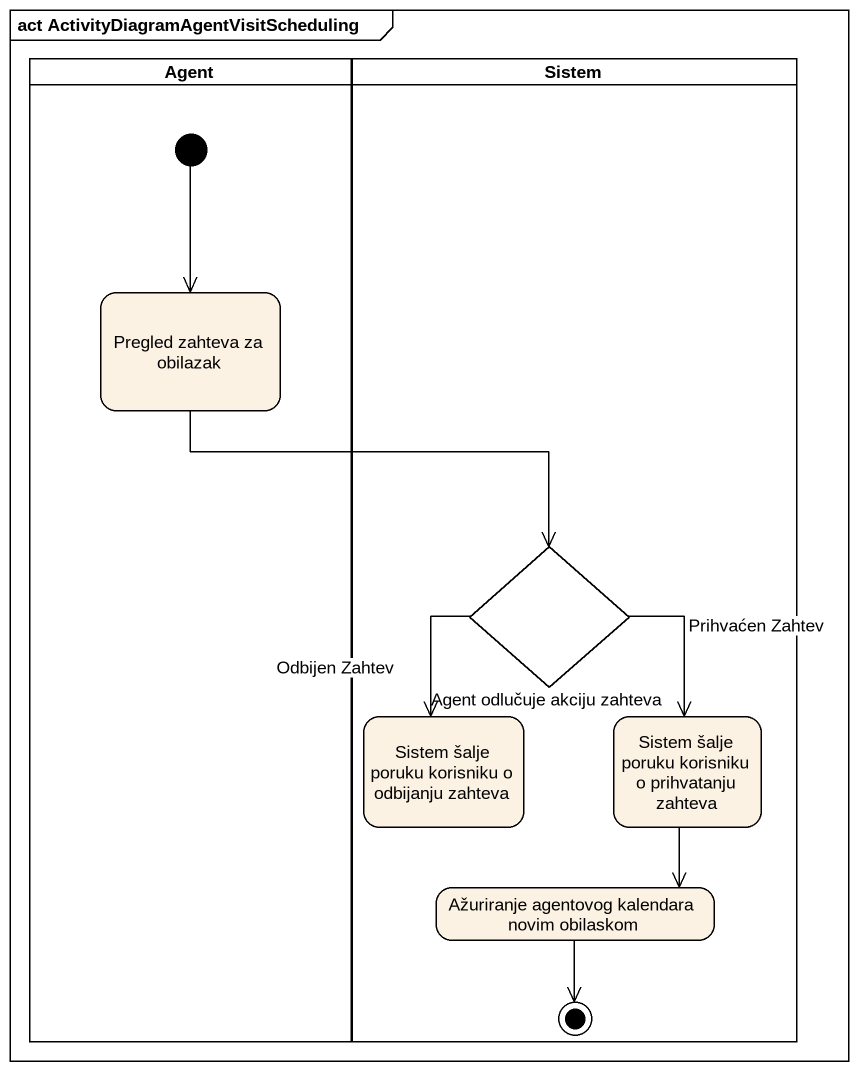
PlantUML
@startuml
mainframe act ActivityDiagramAgentVisitScheduling
hide empty description
state "Agent" as Agent_ <<partition>> {
  state "Pregled zahteva za obilazak" as Pregled_zahteva_za_obilazak
  [*] --> Pregled_zahteva_za_obilazak
}
state Sistem <<partition>> {
  state "Agent odlučuje akciju zahteva" as Agent_odlučuje_akciju <<choice>>
  state "Sistem šalje poruku korisniku o odbijanju zahteva" as Sistem_šalje_poruku
  state "Sistem šalje poruku korisniku o prihvatanju zahteva" as Sistem_šalje_poruku_2
  state "Ažuriranje agentovog kalendara novim obilaskom" as Ažuriranje_agentovog
  Ažuriranje_agentovog --> [*]
}
Pregled_zahteva_za_obilazak --> Agent_odlučuje_akciju
Agent_odlučuje_akciju --> Sistem_šalje_poruku : Odbijen Zahtev
Agent_odlučuje_akciju --> Sistem_šalje_poruku_2 : Prihvaćen Zahtev
Sistem_šalje_poruku_2 --> Ažuriranje_agentovog
@enduml
